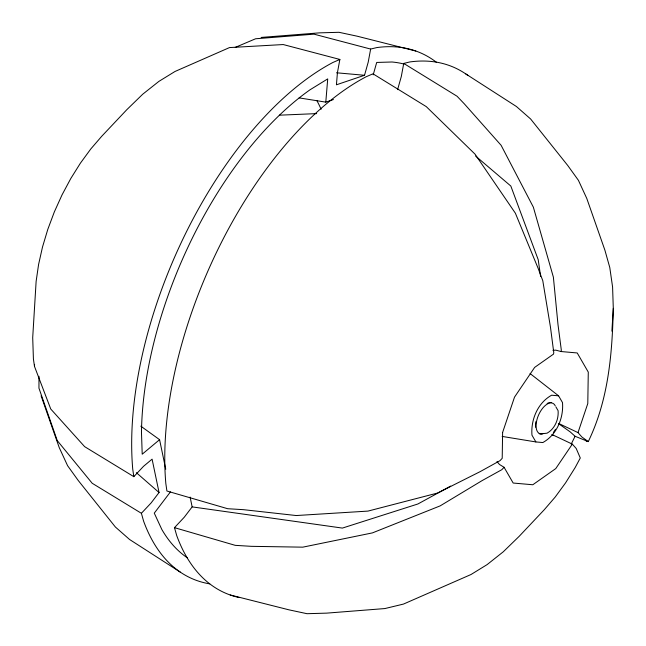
<?xml version="1.0" encoding="UTF-8"?>
<svg xmlns="http://www.w3.org/2000/svg" width="646" height="646" viewBox="0 0 646 646"><rect width="100%" height="100%" fill="white"/><g stroke="black" fill="none" stroke-linecap="round" stroke-linejoin="round"><path stroke-width="0.97" d="M38.978 376.279L38.954 388.181L57.268 440.629L92.2 483.273L141.393 513.295L143.59 521.112A286.63 144.316 -66.5 0 0 209.764 583.871M141.393 513.295L151.172 502.871L159.053 492.518L152.093 459.153L143.541 466.307L133.819 476.659L84.634 446.644L50.743 409.007L34.48 366.379L34.569 364.368M611.899 331.18L613.296 308.344L612.586 286.994L609.776 267.501L604.906 250.196L586.794 198.475L578.42 180.323L567.769 165.521L530.616 118.985L516.412 106.501L465.742 73.91M613.296 308.344C612.263 354.056 608.443 399.89 588.264 441.606L575.077 436.268L570.216 431.908L558.402 423.526M299.106 97.885L325.794 102.133L327.716 78.901L309.975 89.818A270.634 136.266 -66.5 0 0 141.466 432.012L142.209 454.203L159.578 439.676L140.82 426.166M34.48 366.379L33.414 359.006L32.704 337.656L36.128 281.373L38.59 264.456L42.499 247.038L47.772 229.443L54.321 211.953L62.04 194.874L70.794 178.506L80.435 163.115L90.787 148.968L101.688 136.314L126.826 109.675L142.742 94.195L158.892 81.388L175.001 71.48L229.492 47.578L283.239 44.55L339.877 59.448L337.446 72.53L336.429 84.804L364.522 75.275L368.228 62.089L370.642 49.064L376.771 47.586A286.63 144.316 -66.5 0 1 436.535 62.371M468.084 75.566A286.63 144.316 -66.5 0 0 409.863 61.943L403.734 63.421L401.319 76.446L397.605 89.632M552.944 350.35L555.762 350.14L561.075 351.537L561.326 350.172L558.007 324.639L553.38 277.158L533.354 207.156L501.118 145.302L464.216 103.74L457.053 96.238L403.734 63.421M373.21 74.839L376.699 62.444L392.001 62A270.634 136.266 -66.5 0 1 403.976 64.043M588.264 441.606L581.844 436.954L578 432.602L587.787 403.548L588.28 372.104L577.225 352.958L561.075 351.537M571.242 444.052L575.077 436.268M554.712 430.519L555.536 429.243M230.21 594.99L288.915 609.824L307.012 613.7L326.601 613.135L384.855 608.564L403.467 604.083L470.999 574.52L487.108 564.612L503.258 551.805L519.174 536.325L544.312 509.686L555.213 497.032L565.565 482.885L575.206 467.494L580.286 457.99L576.216 448.502L572.324 444.133L555.762 468.592L532.805 484.758L513.174 483.038L504.082 467.284L499.463 464.466L496.992 461.559M553.356 432.489L554.3 431.148M170.471 491.864L154.273 513.142L161.815 529.445A270.634 136.266 -66.5 0 0 187.3 557.789M190.102 497.065L192.145 506.884L184.263 517.228L174.485 527.653L176.681 535.469A286.63 144.316 -66.5 0 0 238.875 597.461M504.082 467.284L501.821 469.69L482.069 480.624L440.16 505.883L372.435 532.893L302.772 547.162L251.326 546.33L235.241 545.345L174.485 527.653M450.666 486.091L417.897 503.985L342.38 528.089L192.145 506.884M339.877 59.448L332.956 62.444A286.63 144.316 -66.5 0 0 132.729 469.069L133.819 476.659M235.257 47.392L255.614 38.768L314.004 34.165L370.642 49.064M325.794 102.133L333.433 99.541M261.145 37.436L319.399 32.865L338.988 32.3L357.085 36.176L415.79 51.01M279.355 115.182L316.637 113.615M336.534 72.788L364.522 75.275M558.588 395.82L551.627 395.207C537.722 402.878 530.729 419.714 531.957 435.146L535.881 441.937L542.842 442.55C556.739 434.879 563.74 418.043 562.505 402.611L558.588 395.82L530.075 373.558M502.128 436.421L535.881 441.937M578 432.602L558.491 423.388M572.324 444.133L551.934 434.5L553.509 435.614M180.258 572.09L129.588 539.499L115.384 527.015L78.231 480.479L67.58 465.677L59.206 447.525L41.094 395.804M585.47 440.378L587.109 441.484M475.634 156.066L510.816 186.024L538.207 259.668L540.605 276.423M136.354 472.67L159.053 492.518M555.891 406.867L558.096 410.695C558.79 419.391 554.849 428.871 547.017 433.191L543.359 433.587A16.53 8.325 -66.5 0 1 538.481 415.241A16.53 8.325 -66.5 0 1 555.253 405.841M159.578 439.676L165.747 469.214M316.895 100.647A216.66 109.093 -66.5 0 1 321.086 109.287M542.906 433.636A16.772 8.446 -66.5 0 1 539.144 433.652M535.599 427.24A16.772 8.446 -66.5 0 1 535.946 421.572M547.146 403.5A16.772 8.446 -66.5 0 1 551.531 402.571M502.612 432.44L502.208 458.313L500.012 460.655L480.164 471.637L437.56 493.043L367.962 511.099L296.248 515.54L243.494 509.678L227.675 508.717L166.91 491.017L165.82 483.434A286.63 144.316 -66.5 0 1 366.048 76.801L372.968 73.806L426.279 106.622L474.996 154.111L515.379 213.204L538.158 268.405L542.785 280.703L550.473 327.207L553.784 352.676L553.525 354.105L534.638 367.404L514.515 397.129L502.612 432.44"/></g></svg>
